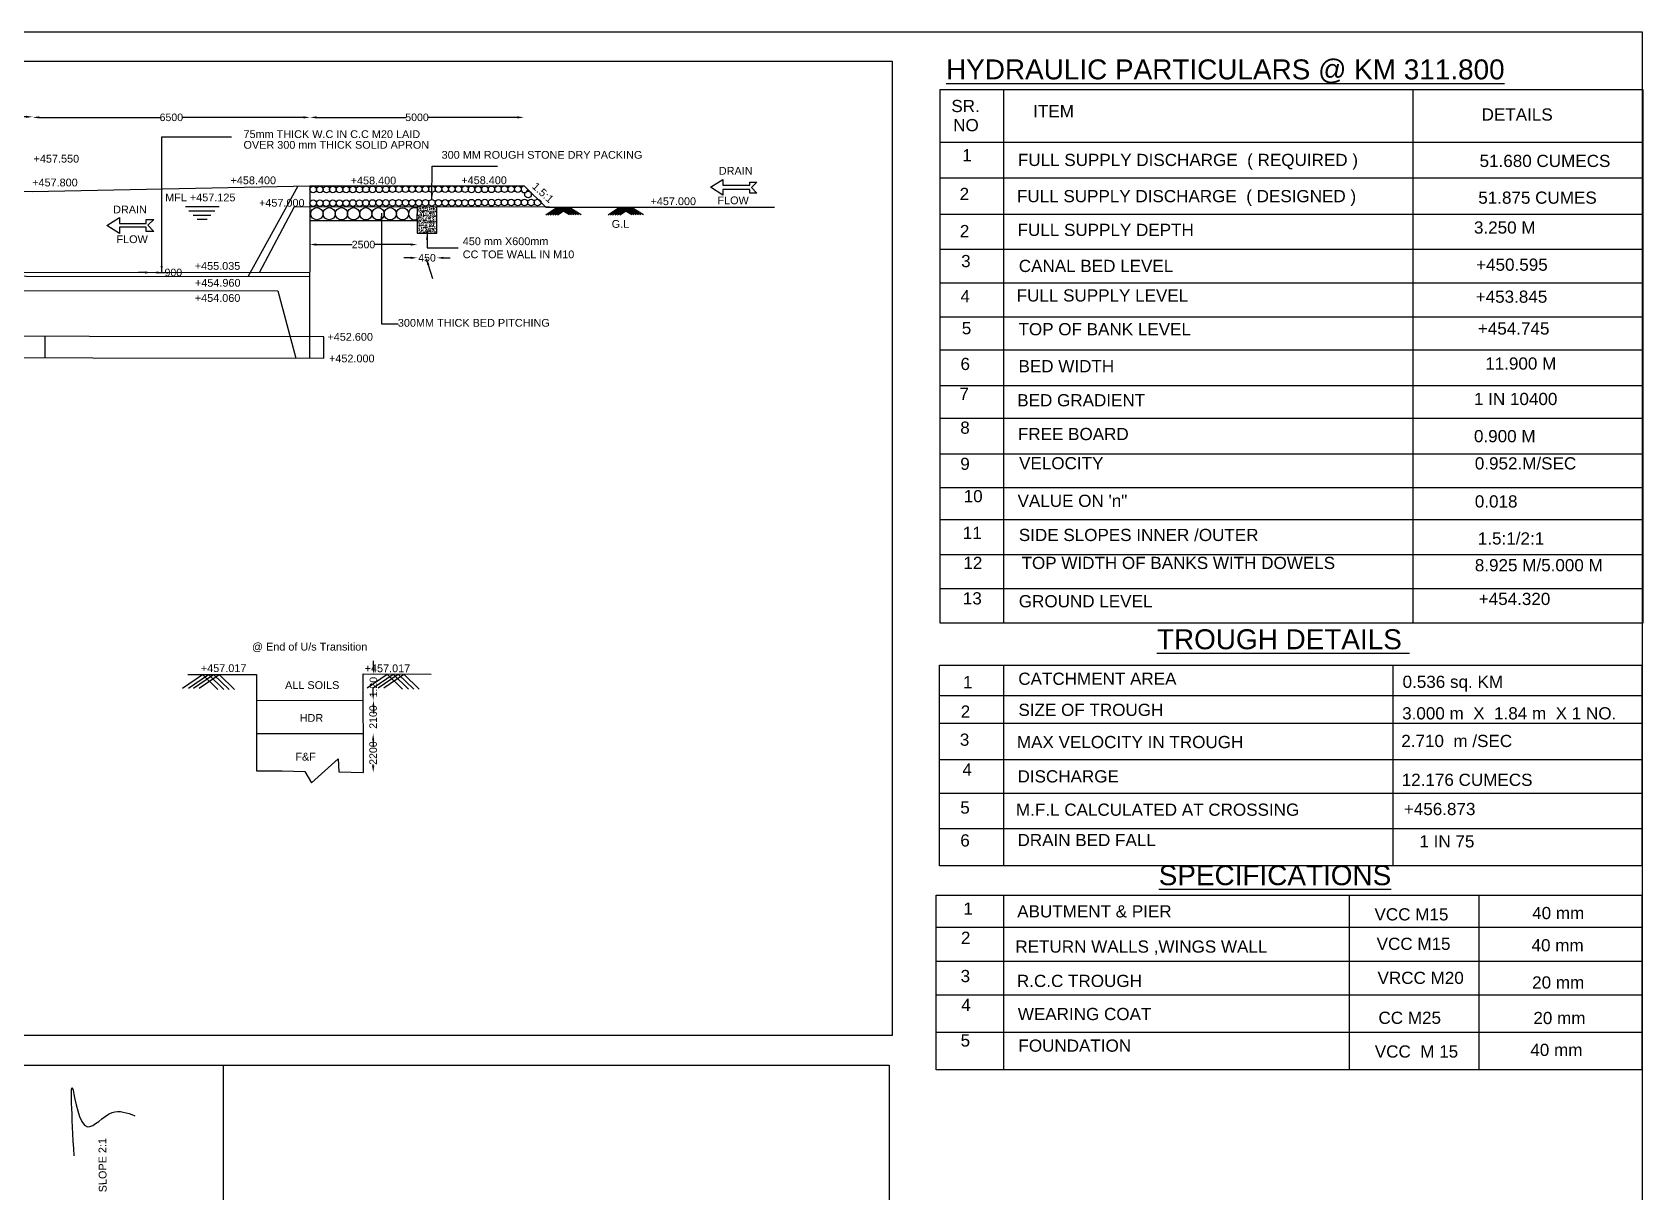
# Model space of a CAD drawing. Header units: millimetres. Extents: x 2131494 to 2227724, y 45602859 to 45663843.
# Drawn here: x 2191437 to 2227724, y 45637705 to 45663843 of the extents above; entities that cross this region are included whole.
import ezdxf

# ---------------------------------------------------------------- set-up
doc = ezdxf.new("R2010")
doc.units = ezdxf.units.MM
doc.header["$MEASUREMENT"] = 0
doc.header["$PDMODE"] = 32
doc.header["$PDSIZE"] = 300
doc.layers.add('DIMENSIONS', color=7, linetype='Continuous')
doc.layers.add('DRAWING', color=2, linetype='Continuous')
doc.styles.get("Standard").update_dxf_attribs({"font": 'arial.ttf', "height": 170})
doc.dimstyles.get("Standard").update_dxf_attribs({"dimtxt": 150, "dimasz": 150, "dimexe": 0.18, "dimexo": 0.0625, "dimgap": 0.09, "dimtad": 0, "dimdec": 0, "dimzin": 0, "dimdsep": 46, "dimtxsty": 'Standard', "dimcen": 0.09, "dimse1": 1, "dimse2": 1, "dimadec": 0, "dimazin": 0, "dimtfac": 1, "dimtdec": 0, "dimtofl": 0, "dimtmove": 0, "dimatfit": 3, "dimfxl": 1, "dimtolj": 1, "dimtzin": 0, "dimarcsym": 0})

# ---------------------------------------------------------------- blocks, each defined once
blk = doc.blocks.new('*D77')
at = {"layer": 'Defpoints', "color": 0, "transparency": 16777216}
for p in [(2194130, 45658426), (2194130, 45658335), (2194129, 45658014)]:
    blk.add_point(p, dxfattribs=at)
at = {"layer": 'DIMENSIONS', "color": 0, "lineweight": -2, "transparency": 16777216}
for p, q in [((2193979, 45658426), (2193829, 45658426)), ((2194280, 45658426), (2194430, 45658426))]:
    blk.add_line(p, q, dxfattribs=at)
at = {"layer": 'DIMENSIONS', "color": 0, "transparency": 16777216}
for points in [[(2193979, 45658451), (2193979, 45658401), (2194129, 45658426)], [(2194280, 45658451), (2194280, 45658401), (2194130, 45658426)]]:
    blk.add_solid(points, dxfattribs=at)
at = {"layer": 'DIMENSIONS', "color": 0, "transparency": 16777216, "insert": (2194617, 45658426), "char_height": 170, "attachment_point": 5}
blk.add_mtext('\\A1;900', dxfattribs=at)
blk = doc.blocks.new('*D78')
at = {"layer": 'Defpoints', "color": 0, "transparency": 16777216}
for p in [(2197689, 45659313), (2200113, 45659313), (2197689, 45659056)]:
    blk.add_point(p, dxfattribs=at)
at = {"layer": 'DIMENSIONS', "color": 0, "lineweight": -2, "transparency": 16777216}
for p, q in [((2197839, 45659056), (2198646, 45659056)), ((2199963, 45659056), (2199156, 45659056))]:
    blk.add_line(p, q, dxfattribs=at)
at = {"layer": 'DIMENSIONS', "color": 0, "transparency": 16777216}
for points in [[(2197839, 45659081), (2197839, 45659031), (2197689, 45659056)], [(2199963, 45659081), (2199963, 45659031), (2200113, 45659056)]]:
    blk.add_solid(points, dxfattribs=at)
at = {"layer": 'DIMENSIONS', "color": 0, "transparency": 16777216, "insert": (2198901, 45659056), "char_height": 170, "attachment_point": 5}
blk.add_mtext('\\A1;2500', dxfattribs=at)
blk = doc.blocks.new('*D79')
at = {"layer": 'Defpoints', "color": 0, "transparency": 16777216}
for p in [(2200113, 45659313), (2200553, 45659313), (2200113, 45658757)]:
    blk.add_point(p, dxfattribs=at)
at = {"layer": 'DIMENSIONS', "color": 0, "lineweight": -2, "transparency": 16777216}
for p, q in [((2199963, 45658757), (2199813, 45658757)), ((2200703, 45658757), (2200853, 45658757))]:
    blk.add_line(p, q, dxfattribs=at)
at = {"layer": 'DIMENSIONS', "color": 0, "transparency": 16777216}
for points in [[(2199963, 45658782), (2199963, 45658732), (2200113, 45658757)], [(2200703, 45658782), (2200703, 45658732), (2200553, 45658757)]]:
    blk.add_solid(points, dxfattribs=at)
at = {"layer": 'DIMENSIONS', "color": 0, "transparency": 16777216, "insert": (2200333, 45658757), "char_height": 170, "attachment_point": 5}
blk.add_mtext('\\A1;450', dxfattribs=at)
blk = doc.blocks.new('*D80')
at = {"layer": 'Defpoints', "color": 0, "transparency": 16777216}
for p in [(2197696, 45661923), (2197696, 45661917), (2202518, 45661917)]:
    blk.add_point(p, dxfattribs=at)
at = {"layer": 'DIMENSIONS', "color": 0, "lineweight": -2, "transparency": 16777216}
for p, q in [((2197846, 45661923), (2199854, 45661923)), ((2202368, 45661923), (2200361, 45661923))]:
    blk.add_line(p, q, dxfattribs=at)
at = {"layer": 'DIMENSIONS', "color": 0, "transparency": 16777216}
for points in [[(2197846, 45661948), (2197846, 45661898), (2197696, 45661923)], [(2202368, 45661948), (2202368, 45661898), (2202518, 45661923)]]:
    blk.add_solid(points, dxfattribs=at)
at = {"layer": 'DIMENSIONS', "color": 0, "transparency": 16777216, "insert": (2200107, 45661923), "char_height": 170, "attachment_point": 5}
blk.add_mtext('\\A1;5000', dxfattribs=at)
blk = doc.blocks.new('*D81')
at = {"layer": 'Defpoints', "color": 0, "transparency": 16777216}
for p in [(2191448, 45661923), (2191448, 45661894), (2197696, 45661917)]:
    blk.add_point(p, dxfattribs=at)
at = {"layer": 'DIMENSIONS', "color": 0, "lineweight": -2, "transparency": 16777216}
for p, q in [((2191598, 45661923), (2194318, 45661923)), ((2197546, 45661923), (2194826, 45661923))]:
    blk.add_line(p, q, dxfattribs=at)
at = {"layer": 'DIMENSIONS', "color": 0, "transparency": 16777216}
for points in [[(2191598, 45661948), (2191598, 45661898), (2191448, 45661923)], [(2197546, 45661948), (2197546, 45661898), (2197696, 45661923)]]:
    blk.add_solid(points, dxfattribs=at)
at = {"layer": 'DIMENSIONS', "color": 0, "transparency": 16777216, "insert": (2194572, 45661923), "char_height": 170, "attachment_point": 5}
blk.add_mtext('\\A1;6500', dxfattribs=at)
blk = doc.blocks.new('*D82')
at = {"layer": 'Defpoints', "color": 0, "transparency": 16777216}
for p in [(2189607, 45661935), (2189607, 45661923), (2191448, 45661923)]:
    blk.add_point(p, dxfattribs=at)
at = {"layer": 'DIMENSIONS', "color": 0, "lineweight": -2, "transparency": 16777216}
for p, q in [((2189757, 45661935), (2190282, 45661935)), ((2191298, 45661935), (2190773, 45661935))]:
    blk.add_line(p, q, dxfattribs=at)
at = {"layer": 'DIMENSIONS', "color": 0, "transparency": 16777216}
for points in [[(2189757, 45661960), (2189757, 45661910), (2189607, 45661935)], [(2191298, 45661960), (2191298, 45661910), (2191448, 45661935)]]:
    blk.add_solid(points, dxfattribs=at)
at = {"layer": 'DIMENSIONS', "color": 0, "transparency": 16777216, "insert": (2190528, 45661935), "char_height": 170, "attachment_point": 5}
blk.add_mtext('\\A1;1900', dxfattribs=at)
blk = doc.blocks.new('*D199')
at = {"layer": 'Defpoints', "color": 0, "transparency": 16777216}
for p in [(2198894, 45649377), (2198893, 45648783), (2199125, 45648783)]:
    blk.add_point(p, dxfattribs=at)
at = {"layer": 'DIMENSIONS', "color": 0, "lineweight": -2, "transparency": 16777216}
for p, q in [((2199125, 45649527), (2199125, 45649677)), ((2199125, 45648633), (2199125, 45648483))]:
    blk.add_line(p, q, dxfattribs=at)
at = {"layer": 'DIMENSIONS', "color": 0, "transparency": 16777216}
for points in [[(2199100, 45649527), (2199150, 45649527), (2199125, 45649377)], [(2199100, 45648633), (2199150, 45648633), (2199125, 45648783)]]:
    blk.add_solid(points, dxfattribs=at)
at = {"layer": 'DIMENSIONS', "color": 0, "transparency": 16777216, "insert": (2199125, 45649080), "char_height": 170, "attachment_point": 5, "rotation": 90}
blk.add_mtext('\\A1;1.20', dxfattribs=at)
blk = doc.blocks.new('*D200')
at = {"layer": 'Defpoints', "color": 0, "transparency": 16777216}
for p in [(2198893, 45648783), (2198892, 45648032), (2199119, 45648032)]:
    blk.add_point(p, dxfattribs=at)
at = {"layer": 'DIMENSIONS', "color": 0, "lineweight": -2, "transparency": 16777216}
for p, q in [((2199119, 45648933), (2199119, 45649083)), ((2199119, 45647882), (2199119, 45647732))]:
    blk.add_line(p, q, dxfattribs=at)
at = {"layer": 'DIMENSIONS', "color": 0, "transparency": 16777216}
for points in [[(2199094, 45648933), (2199144, 45648933), (2199119, 45648783)], [(2199094, 45647882), (2199144, 45647882), (2199119, 45648032)]]:
    blk.add_solid(points, dxfattribs=at)
at = {"layer": 'DIMENSIONS', "color": 0, "transparency": 16777216, "insert": (2199119, 45648407), "char_height": 170, "attachment_point": 5, "rotation": 90}
blk.add_mtext('\\A1;2100', dxfattribs=at)
blk = doc.blocks.new('*D201')
at = {"layer": 'Defpoints', "color": 0, "transparency": 16777216}
for p in [(2198892, 45648032), (2198899, 45647157), (2199119, 45647157)]:
    blk.add_point(p, dxfattribs=at)
at = {"layer": 'DIMENSIONS', "color": 0, "lineweight": -2, "transparency": 16777216}
for p, q in [((2199119, 45647882), (2199119, 45647849)), ((2199119, 45647307), (2199119, 45647339))]:
    blk.add_line(p, q, dxfattribs=at)
at = {"layer": 'DIMENSIONS', "color": 0, "transparency": 16777216}
for points in [[(2199094, 45647882), (2199144, 45647882), (2199119, 45648032)], [(2199094, 45647307), (2199144, 45647307), (2199119, 45647157)]]:
    blk.add_solid(points, dxfattribs=at)
at = {"layer": 'DIMENSIONS', "color": 0, "transparency": 16777216, "insert": (2199119, 45647594), "char_height": 170, "attachment_point": 5, "rotation": 90}
blk.add_mtext('\\A1;2200', dxfattribs=at)

msp = doc.modelspace()

# ---------------------------------------------------------------- hatches: boundary and pattern name
at = {"layer": 'DIMENSIONS'}
h = msp.add_hatch(dxfattribs=at)
h.set_pattern_fill('AR-CONC', color=0, scale=15, angle=-0.06684, style=0)
h.set_pattern_definition([(49.93316177, (-53240.4, 2519.04), (107.57797369, -9.53832148), [11.25, -123.75]), (354.93316177, (-53240.4, 2519.04), (-20.68106578, 112.85302227), [9, -99]), (100.38456177, (-53231.44, 2518.24), (86.89698774, 103.3146322), [9.5610285, -105.1713168]), (46.11736177, (-53240.37, 2549.04), (160.0570855, -25.01458326), [16.875, -185.625]), (96.56876177, (-53227.03, 2546.95), (140.36976356, 145.95403204), [14.3415432, -157.75695]), (351.11736177, (-53240.37, 2549.04), (140.3696496, 145.9541417), [13.5, -148.5]), (20.93316177, (-53225.375, 2541.52), (89.46554583, -60.49724051), [11.25, -123.75]), (325.93316177, (-53225.37, 2541.52), (36.62416318, 108.72985694), [9, -99]), (71.38456177, (-53217.92, 2536.48), (126.08974557, 48.23251773), [9.5610285, -105.1713168]), (37.43316177, (-53240.4, 2519.038), (1.882227498, 49.931916343), [0, -97.8, 0, -100.5, 0, -99.375]), (7.43316177, (-53240.4, 2519.04), (39.52941873, 59.115684086), [0, -57.3, 0, -95.55, 0, -37.875]), (327.43316177, (-53273.85, 2519.077), (80.069364245, -3.47663779), [0, -37.5, 0, -117, 0, -155.25]), (317.43316177, (-53288.85, 2519.094), (87.49538245, 14.91369003), [0, -48.75, 0, -77.7, 0, -110.25])])
h.paths.add_polyline_path([(2200554, 45659905.6), (2200114.1, 45659906.1), (2200113.7, 45659596.5), (2200113.4, 45659313.1), (2200553.3, 45659312.6)])

# ---------------------------------------------------------------- linework, layer by layer
msp.add_lwpolyline([(2227717.2, 45663843), (2131494.1, 45663843), (2131494.1, 45603116.5), (2227717.2, 45603116.5)], close=True, dxfattribs=at)
at = {"layer": 'DIMENSIONS', "color": 0}
for points in [[(2227717.2, 45637014.9), (2227717.2, 45640451.6), (2227717.2, 45645055.5), (2227717.2, 45650521.8), (2227717.2, 45663843)], [(2213319.6, 45662549.4), (2213319.6, 45650521.8)], [(2222539.7, 45662549.4), (2222539.7, 45650521.8)], [(2211897, 45661366.5), (2227723.6, 45661366.5)], [(2146605.1, 45659794.1), (2151649, 45659788.2), (2155983.2, 45660227.6), (2163817, 45660218.5), (2163816.8, 45660061), (2186558.3, 45660034.5), (2186558.5, 45660257), (2191433.8, 45660251.3), (2197690.5, 45660382.1)], [(2196300.2, 45658332.6), (2197429.3, 45660376.6)], [(2197690.5, 45660382.1), (2197686, 45656498.6)], [(2197690.5, 45660382.1), (2202522.4, 45660376.4), (2203012.6, 45659902.7), (2208162.8, 45659896.7)], [(2207000.1, 45660392.9), (2207604.1, 45660392.9), (2207604.1, 45660462.6), (2207759.8, 45660462.6), (2207641.8, 45660345.9), (2207763.3, 45660212.7), (2207604.1, 45660212.7), (2207604.1, 45660294.1), (2206998.9, 45660294.1), (2206998.9, 45660172.7), (2206721.7, 45660349.5), (2207000.1, 45660519.2), (2207000.1, 45660392.9)], [(2211897, 45660557.9), (2227723.6, 45660557.9)], [(2197688.2, 45658421.2), (2138827.6, 45658489.9), (2140786.9, 45659800.9), (2146605.1, 45659794.1), (2146601.3, 45656519.4)], [(2193406.8, 45659663.8), (2193406.8, 45659527.5), (2194004.4, 45659527.5), (2194004.4, 45659618.8), (2194178.7, 45659618.8), (2194043.7, 45659491), (2194175.6, 45659351.7), (2194007.2, 45659351.7), (2194007.2, 45659447.4), (2193404, 45659447.4), (2193404, 45659308.8), (2193119.6, 45659488.3), (2193406.8, 45659663.8)], [(2194893.4, 45659912), (2195648.3, 45659911.1)], [(2194967.2, 45659818.2), (2195551.9, 45659817.6)], [(2195066.1, 45659719.3), (2195463.1, 45659718.8)], [(2195155.9, 45659628), (2195380.8, 45659627.8)], [(2203090.5, 45659902.6), (2197338.1, 45659909.3), (2196553.5, 45658422.5)], [(2197689.6, 45659599.4), (2200113.7, 45659596.5), (2200114.1, 45659906.1)], [(2200113.7, 45659596.5), (2200113.4, 45659313.1), (2200553.3, 45659312.6), (2200554, 45659905.6)], [(2203009.4, 45659728.6), (2203266.8, 45659902.4), (2203538.7, 45659736.8)], [(2203057.7, 45659728.5), (2203315.1, 45659902.4), (2203587, 45659736.7)], [(2203109.9, 45659728.4), (2203367.4, 45659902.3), (2203639.2, 45659736.7)], [(2203165.1, 45659728.4), (2203422.6, 45659902.2), (2203694.4, 45659736.6)], [(2203216.4, 45659728.3), (2203473.8, 45659902.2), (2203745.7, 45659736.6)], [(2203274.5, 45659728.2), (2203532, 45659902.1), (2203803.8, 45659736.5)], [(2204414, 45659726.9), (2204671.4, 45659900.8), (2204943.3, 45659735.2)], [(2204462.3, 45659726.9), (2204719.7, 45659900.7), (2204991.6, 45659735.1)], [(2204514.5, 45659726.8), (2204772, 45659900.7), (2205043.8, 45659735)], [(2204569.7, 45659726.7), (2204827.2, 45659900.6), (2205099, 45659735)], [(2204621, 45659726.7), (2204878.4, 45659900.5), (2205150.3, 45659734.9)], [(2204679.1, 45659726.6), (2204936.6, 45659900.5), (2205208.4, 45659734.9)], [(2211897, 45659742), (2227723.6, 45659742)], [(2211897, 45658953.4), (2227723.6, 45658953.4)], [(2197688.1, 45658331), (2146603.5, 45658390.6)], [(2211897, 45658192), (2227723.6, 45658192)], [(2163814.4, 45658049.7), (2196973.5, 45658011), (2197373, 45656499)], [(2211897, 45657430.6), (2227723.6, 45657430.6)], [(2187593.4, 45656510.4), (2198005.1, 45656498.3), (2198005.6, 45656976), (2187443.8, 45656988.3)], [(2191719.6, 45656983.3), (2191719.1, 45656505.6)], [(2211897, 45656682.7), (2227723.6, 45656682.7)], [(2211897, 45655880.5), (2227723.6, 45655880.5)], [(2211897, 45655141), (2227723.6, 45655141)], [(2211897, 45654338.8), (2227723.6, 45654338.8)], [(2211897, 45653577.3), (2227723.6, 45653577.3)], [(2211897, 45652856.7), (2227723.6, 45652856.7)], [(2211897, 45652068.1), (2227723.6, 45652068.1)], [(2211897, 45651306.7), (2227723.6, 45651306.7)], [(2213316.7, 45649573), (2213316.7, 45645055.5)], [(2222095.6, 45649573), (2222095.6, 45645055.5)], [(2194823.2, 45649056.2), (2195274.5, 45649368.1), (2195621.4, 45649024.5)], [(2194945.4, 45649368.5), (2196492, 45649366.7), (2196489.4, 45647192), (2197066.7, 45647191.4), (2197576, 45647177), (2197728.5, 45646924.4), (2198333.8, 45647463.3)], [(2194957.3, 45649056), (2195408.6, 45649368), (2195755.4, 45649024.3)], [(2195073.5, 45649055.9), (2195524.7, 45649367.8), (2195871.6, 45649024.2)], [(2195197.3, 45649055.8), (2195648.6, 45649367.7), (2195995.4, 45649024)], [(2198333.8, 45647463.3), (2198344, 45647168.7), (2198899.3, 45647156.7), (2198894, 45649376.8), (2200427.6, 45649375)], [(2198983.4, 45649064.2), (2199434.7, 45649376.2), (2199781.6, 45649032.5)], [(2199117.5, 45649064.1), (2199568.8, 45649376), (2199915.6, 45649032.4)], [(2199233.7, 45649063.9), (2199684.9, 45649375.9), (2200031.8, 45649032.2)], [(2199357.5, 45649063.8), (2199808.8, 45649375.7), (2200155.6, 45649032.1)], [(2196491.3, 45648785.5), (2198893.3, 45648782.7)], [(2211876.1, 45648888.5), (2227701.2, 45648888.5)], [(2196490.4, 45648034.7), (2198892.4, 45648031.9)], [(2211876.1, 45648270.7), (2227701.2, 45648270.7)], [(2211876.1, 45647447), (2227701.2, 45647447)], [(2211876.1, 45646692), (2227701.2, 45646692)], [(2211876.1, 45645895.8), (2227701.2, 45645895.8)], [(2213316.9, 45644391.5), (2213316.9, 45640451.6)], [(2221106.6, 45644391.5), (2221106.6, 45640451.6)], [(2224032.8, 45644391.5), (2224032.8, 45640451.6)], [(2211805.6, 45643671.3), (2227701, 45643671.3)], [(2211805.6, 45642901.4), (2227701, 45642901.4)], [(2211805.6, 45642145.4), (2227701, 45642145.4)], [(2211805.6, 45641306.8), (2227701, 45641306.8)], [(2191220.1, 45633251.3), (2195748.4, 45635481.4), (2195748.4, 45640560.2)]]:
    msp.add_lwpolyline(points, dxfattribs=at)
for points in [[(2211897, 45662549.4), (2227723.6, 45662549.4), (2227723.6, 45650521.8), (2211897, 45650521.8)], [(2211876.1, 45649573), (2227701.2, 45649573), (2227701.2, 45645055.5), (2211876.1, 45645055.5)], [(2211805.6, 45644391.5), (2227701, 45644391.5), (2227701, 45640451.6), (2211805.6, 45640451.6)]]:
    msp.add_lwpolyline(points, close=True, dxfattribs=at)
for centre, radius in [((2197766.4, 45660296.2), 74.4), ((2197915.2, 45660296.1), 74.4), ((2198064, 45660297.3), 74.4), ((2198212.8, 45660297.1), 74.4), ((2198361.5, 45660298.3), 74.4), ((2198510.3, 45660298.2), 74.4), ((2198659, 45660299.4), 74.4), ((2198807.8, 45660299.2), 74.4), ((2198956.6, 45660300.4), 74.4), ((2199105.4, 45660300.2), 74.4), ((2199254.1, 45660301.5), 74.4), ((2199402.9, 45660301.3), 74.4), ((2199551.7, 45660302.5), 74.4), ((2199700.4, 45660302.3), 74.4), ((2199849.2, 45660303.9), 74.4), ((2199998, 45660303.8), 74.4), ((2200146.7, 45660303.6), 74.4), ((2200295.5, 45660303.4), 74.4), ((2200444.3, 45660304.6), 74.4), ((2200593, 45660304.5), 74.4), ((2200741.8, 45660305.7), 74.4), ((2200890.6, 45660305.5), 74.4), ((2201039.3, 45660306.7), 74.4), ((2201188.1, 45660306.5), 74.4), ((2201336.9, 45660300.3), 74.4), ((2201485.6, 45660300.1), 74.4), ((2201634.4, 45660301.3), 74.4), ((2201783.2, 45660301.2), 74.4), ((2201931.9, 45660302.7), 74.4), ((2202080.7, 45660302.6), 74.4), ((2202229.5, 45660302.4), 74.4), ((2202378.3, 45660302.2), 74.4), ((2197766.1, 45659989), 74.4), ((2197914.9, 45659988.8), 74.4), ((2198063.6, 45659990), 74.4), ((2198212.4, 45659989.9), 74.4), ((2198361.2, 45659991.1), 74.4), ((2198509.9, 45659990.9), 74.4), ((2198658.7, 45659992.1), 74.4), ((2198807.5, 45659991.9), 74.4), ((2198956.2, 45659993.2), 74.4), ((2199105, 45659993), 74.4), ((2199253.8, 45659994.2), 74.4), ((2199402.5, 45659994), 74.4), ((2199551.3, 45659995.3), 74.4), ((2199700.1, 45659995.1), 74.4), ((2199848.8, 45659996.7), 74.4), ((2199997.6, 45659996.5), 74.4), ((2200146.4, 45659996.3), 74.4), ((2200295.1, 45659996.1), 74.4), ((2200443.9, 45659997.4), 74.4), ((2200592.7, 45659997.2), 74.4), ((2200741.4, 45659998.4), 74.4), ((2200890.2, 45659998.2), 74.4), ((2201039, 45659999.5), 74.4), ((2201187.8, 45659999.3), 74.4), ((2201336.5, 45660000.5), 74.4), ((2201485.3, 45660000.3), 74.4), ((2201634.1, 45660001.6), 74.4), ((2201782.8, 45660001.4), 74.4), ((2201931.6, 45660003), 74.4), ((2202080.4, 45660002.8), 74.4), ((2202229.1, 45660002.6), 74.4), ((2202377.9, 45660002.4), 74.4), ((2202526.7, 45660003.7), 74.4), ((2202607.4, 45660186.8), 74.4), ((2202675.4, 45660003.5), 74.4), ((2202824.2, 45660004.7), 74.4), ((2197852.3, 45659752.2), 137.7), ((2198127.7, 45659751.9), 137.7), ((2198403.1, 45659751.6), 137.7), ((2198678.5, 45659751.3), 137.7), ((2198953.8, 45659751), 137.7), ((2199229.2, 45659750.6), 137.7), ((2199504.6, 45659750.3), 137.7), ((2199780, 45659750), 137.7)]:
    msp.add_circle(centre, radius, dxfattribs=at)
for centre, radius, start, end in [((2202527, 45660303.4), 74.4, 101.03988, 357.45684), ((2200055.3, 45659749.7), 137.7, 64.75954, 295.10679)]:
    msp.add_arc(centre, radius, start, end, dxfattribs=at)
msp.add_spline([(2192381, 45638516.6), (2192357.3, 45639993.3), (2192682.3, 45639171.3), (2193235.4, 45639491.5), (2193746.7, 45639420.4)], degree=3, dxfattribs=at)
at = {"layer": 'DRAWING', "color": 0}
for points in [[(2210813.5, 45641230.7), (2132170.5, 45641230.7), (2132170.5, 45663189.2), (2210813.5, 45663189.2)], [(2132776.2, 45640560.2), (2210742.5, 45640560.2), (2210742.5, 45605991.5), (2132776.2, 45605991.5)]]:
    msp.add_lwpolyline(points, close=True, dxfattribs=at)

# ---------------------------------------------------------------- texts
at = {"layer": 'DIMENSIONS', "color": 0}
for s, height, p in [('%%UHYDRAULIC PARTICULARS @ KM 311.800', 450, (2212025.5, 45662779.5)), ('SR.', 275, (2212145.1, 45662042.1)), ('ITEM', 275, (2213990.2, 45661925.7)), ('NO ', 275, (2212186.6, 45661611.3)), ('DETAILS ', 275, (2224092.7, 45661850.4)), ('75mm THICK W.C IN C.C M20 LAID ', 175, (2196197.4, 45661457.4)), ('+457.550', 175, (2191467.6, 45660903.9)), ('OVER 300 mm THICK SOLID APRON', 175, (2196197.4, 45661216.4)), ('300 MM ROUGH STONE DRY PACKING', 175, (2200661.1, 45660990.7)), ('1', 275, (2212390, 45660932.7)), ('FULL SUPPLY DISCHARGE  ( REQUIRED )', 275, (2213644.6, 45660826.5)), ('51.680 CUMECS', 275, (2224046.6, 45660804.3)), ('DRAIN', 175, (2206906.4, 45660630)), ('+457.800', 175, (2191435.7, 45660366.8)), ('+458.400', 175, (2195904.4, 45660416.8)), ('+458.400', 175, (2198611.9, 45660412)), ('+458.400', 175, (2201104.9, 45660418.1)), ('MFL +457.125', 175, (2194432.6, 45660030.3)), ('+457.000', 175, (2196546.4, 45659909.6)), ('+457.000', 175, (2205367, 45659945.2)), ('FLOW', 175, (2206875.4, 45659964.4)), ('2', 275, (2212332, 45660059.6)), ('FULL SUPPLY DISCHARGE  ( DESIGNED )', 275, (2213624, 45660010.6)), ('51.875 CUMES', 275, (2224017.4, 45659976.2)), ('DRAIN', 175, (2193259.8, 45659758.7)), ('FLOW', 175, (2193335.8, 45659089.3)), ('G.L', 175, (2204493.5, 45659433.9)), ('2', 275, (2212336.8, 45659222.7)), ('FULL SUPPLY DEPTH ', 275, (2213637.8, 45659249.6)), ('3.250 M', 275, (2223919.8, 45659303.9)), ('450 mm X600mm', 175, (2201137.3, 45659043.2)), ('CC TOE WALL IN M10', 175, (2201137.3, 45658748.1)), ('+455.035', 175, (2195099.1, 45658487.6)), ('3', 275, (2212365.8, 45658547.4)), ('CANAL BED LEVEL', 275, (2213665.2, 45658437.2)), ('+450.595', 275, (2223968.6, 45658465.9)), ('+454.960', 175, (2195103.7, 45658106.9)), ('+454.060', 175, (2195100, 45657764.8)), ('4', 275, (2212351.3, 45657756.2)), ('FULL SUPPLY LEVEL', 275, (2213617.2, 45657772.2)), ('+453.845', 275, (2223958.8, 45657744.9)), ('300MM THICK BED PITCHING', 175, (2199675.3, 45657204.4)), ('5', 275, (2212380.3, 45657033.8)), ('TOP OF BANK LEVEL', 275, (2213658.4, 45657011.2)), ('+454.745', 275, (2224007.7, 45657026.7)), ('+452.600', 175, (2198088, 45656888.6)), ('+452.000', 175, (2198123.7, 45656401.3)), ('6', 275, (2212351.3, 45656228.2)), ('BED WIDTH ', 275, (2213658.1, 45656177.4)), ('11.900 M', 275, (2224173.5, 45656237.5)), ('7', 275, (2212327.2, 45655552.8)), ('BED GRADIENT', 275, (2213630.7, 45655409.5)), ('1 IN 10400', 275, (2223919.9, 45655438.5)), ('8', 275, (2212346.6, 45654791.6)), ('FREE BOARD', 275, (2213644.4, 45654648.5)), ('0.900 M', 275, (2223919.9, 45654600.6)), ('9', 275, (2212346.6, 45653976.4)), ('VELOCITY ', 275, (2213671.9, 45653990.4)), ('0.952.M/SEC', 275, (2223939.4, 45653986.8)), ('10', 275, (2212423.8, 45653247.9)), ('VALUE ON \'n"', 275, (2213637.4, 45653143.4)), ('0.018', 275, (2223939.4, 45653129.4)), ('11', 275, (2212404.4, 45652420.4)), ('SIDE SLOPES INNER /OUTER ', 275, (2213665.4, 45652373.5)), ('1.5:1/2:1', 275, (2224007.5, 45652295.3)), ('12', 275, (2212416.6, 45651743.5)), ('TOP WIDTH OF BANKS WITH DOWELS ', 275, (2213727.2, 45651742.7)), ('8.925 M/5.000 M', 275, (2223939.2, 45651691.2)), ('13', 275, (2212404.4, 45650944.7)), ('GROUND LEVEL', 275, (2213665.4, 45650878.9)), ('+454.320', 275, (2224027, 45650931.3)), ('%%UTROUGH DETAILS ', 450, (2216776.8, 45649934.5)), ('@ End of U/s Transition', 175, (2196388.8, 45649905)), ('+457.017', 175, (2195236.4, 45649420.6)), ('+457.017', 175, (2198927, 45649416.9)), ('ALL SOILS', 175, (2197134.4, 45649038.8)), ('1', 275, (2212405.3, 45649054.4)), ('CATCHMENT AREA', 275, (2213653.6, 45649132.4)), ('0.536 sq. KM', 275, (2222311.6, 45649063.4)), ('HDR', 175, (2197462.8, 45648299.4)), ('2', 275, (2212356.5, 45648391.9)), ('SIZE OF TROUGH ', 275, (2213656.7, 45648431.2)), ('3.000 m  X  1.84 m  X 1 NO.', 275, (2222301.9, 45648353)), ('3', 275, (2212337, 45647758.6)), ('2.710  m /SEC ', 275, (2222282.4, 45647730.3)), ('MAX VELOCITY IN TROUGH ', 275, (2213622.5, 45647705.4)), ('F&F', 175, (2197365.1, 45647426)), ('4', 275, (2212395.5, 45647086.3)), ('DISCHARGE ', 275, (2213636.2, 45646931.7)), ('12.176 CUMECS ', 275, (2222292.2, 45646854.5)), ('5', 275, (2212346.8, 45646228.9)), ('M.F.L CALCULATED AT CROSSING ', 275, (2213601.8, 45646180.8)), ('+456.873', 275, (2222340.6, 45646196.2)), ('6', 275, (2212346.8, 45645488.4)), ('DRAIN BED FALL ', 275, (2213636.1, 45645496.1)), ('1 IN 75 ', 275, (2222691.2, 45645466.4)), ('%%USPECIFICATIONS', 450, (2216817.4, 45644616.5)), ('1', 275, (2212416.3, 45643951)), ('ABUTMENT & PIER', 275, (2213629.4, 45643889.4)), ('VCC M15', 275, (2221679.2, 45643821.5)), ('40 mm', 275, (2225231.2, 45643850.7)), ('2', 275, (2212361.5, 45643293.7)), ('RETURN WALLS ,WINGS WALL', 275, (2213588.3, 45643095.1)), ('VCC M15', 275, (2221727.1, 45643157.4)), ('40 mm', 275, (2225217.5, 45643124.9)), ('3', 275, (2212354.7, 45642431)), ('R.C.C TROUGH', 275, (2213622.6, 45642321.4)), ('VRCC M20', 275, (2221747.7, 45642390.5)), ('20 mm', 275, (2225231.2, 45642286.8)), ('4', 275, (2212368.4, 45641780.5)), ('WEARING COAT ', 275, (2213643.1, 45641575.1)), ('CC M25', 275, (2221768.2, 45641490.4)), ('20 mm', 275, (2225258.6, 45641485.7)), ('5', 275, (2212354.7, 45640979.4)), ('FOUNDATION ', 275, (2213656.8, 45640863)), ('VCC  M 15 ', 275, (2221686, 45640730.4)), ('40 mm', 275, (2225190.1, 45640766.8))]:
    msp.add_text(s, height=height, dxfattribs=at).set_placement(p)
for s, rotation, p in [('1.5:1', 317.64486, (2202684, 45660345.8)), ('SLOPE 2:1', 90.41026, (2193113.5, 45637694.5))]:
    msp.add_text(s, height=175, rotation=rotation, dxfattribs=at).set_placement(p)

# ---------------------------------------------------------------- dimensions: what is measured, and where the dimension line sits
for base, p1, p2, text, picture, middle in [((2189607.4, 45661935.3), (2191447.9, 45661923.3), (2189607.4, 45661923.3), '1900', '*D82', (2190527.6, 45661935.3)), ((2191447.9, 45661923.3), (2197696.5, 45661917), (2191447.9, 45661894.3), '6500', '*D81', (2194572.2, 45661923.3)), ((2197696.5, 45661922.8), (2202517.9, 45661917.1), (2197696.5, 45661917), '5000', '*D80', (2200107.2, 45661922.8)), ((2197689.2, 45659056.4), (2200113.4, 45659313.1), (2197689.2, 45659313.1), '2500', '*D78', (2198901.3, 45659056.4)), ((2200113.4, 45658757.1), (2200553.3, 45659312.6), (2200113.4, 45659313.1), '450', '*D79', (2200333.3, 45658757.1)), ((2194129.9, 45658425.5), (2194129.5, 45658014.4), (2194129.9, 45658335.2), '900', '*D77', (2194617.5, 45658425.5))]:
    dim = msp.add_linear_dim(base=base, p1=p1, p2=p2, text=text, dimstyle='Standard', override={"dimtxt": 175}, dxfattribs=at)
    dim.commit()
    dim.dimension.update_dxf_attribs({"geometry": picture, "text_midpoint": middle})
for base, p1, p2, text, picture, middle in [((2199125.1, 45648782.7), (2198894, 45649376.8), (2198893.3, 45648782.7), '1.20', '*D199', (2199125.1, 45649079.7)), ((2199119.4, 45648031.9), (2198893.3, 45648782.7), (2198892.4, 45648031.9), '2100', '*D200', (2199119.4, 45648407.3)), ((2199119.4, 45647156.7), (2198892.4, 45648031.9), (2198899.3, 45647156.7), '2200', '*D201', (2199119.4, 45647594.3))]:
    dim = msp.add_linear_dim(base=base, p1=p1, p2=p2, angle=90, text=text, dimstyle='Standard', override={"dimtxt": 175}, dxfattribs=at)
    dim.commit()
    dim.dimension.update_dxf_attribs({"geometry": picture, "text_midpoint": middle})

# ---------------------------------------------------------------- leaders
for points in [[(2194354.9, 45658425.5), (2194354.9, 45661481.3), (2195929.1, 45661481.3)], [(2200443.9, 45660071.8), (2200446.7, 45660825.1), (2201921, 45660825.1)], [(2199304, 45659764.6), (2199304, 45657268.6), (2199679.1, 45657268.6)], [(2200333.3, 45659312.8), (2200333.3, 45658982.2), (2201036.9, 45658982.2)], [(2200316.5, 45658743.6), (2200455.6, 45658289.5)]]:
    msp.add_leader(points, dimstyle='Standard', override={"dimtxt": 175}, dxfattribs=at)

doc.saveas('drawing.dxf')
